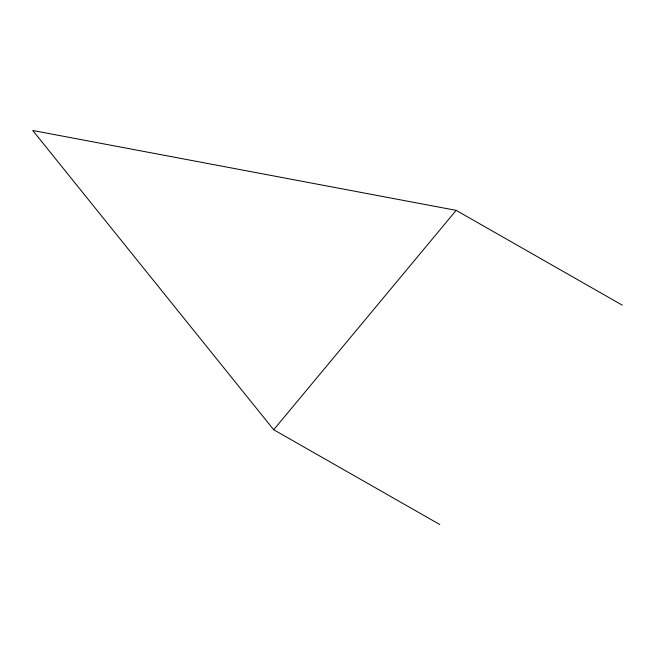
<?xml version="1.0" encoding="UTF-8"?>
<svg xmlns="http://www.w3.org/2000/svg" width="655" height="655" viewBox="0 0 655 655"><rect width="100%" height="100%" fill="white"/><g stroke="black" fill="none" stroke-linecap="round" stroke-linejoin="round"><path stroke-width="0.98" d="M439.783 524.516L273.692 429.737L456.158 210.361L622.25 305.14M456.158 210.361L32.75 130.484L273.692 429.737"/></g></svg>
